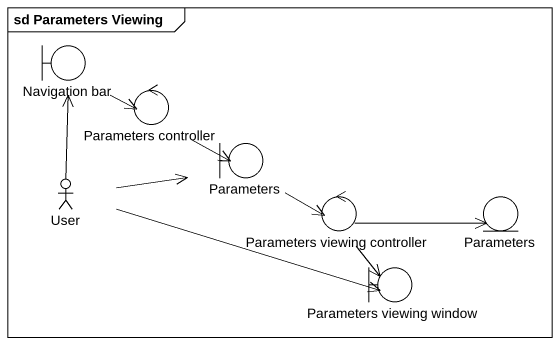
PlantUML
@startuml
mainframe sd Parameters Viewing
boundary "Navigation bar" as Navigation_bar
control "Parameters controller" as Parameters_controller
boundary Parameters
actor User
control "Parameters viewing controller" as Parameters_viewing
entity "Parameters" as Parameters_2
boundary "Parameters viewing window" as Parameters_viewing_window
Navigation_bar -right-> Parameters_controller
Parameters_controller -right-> Parameters
Parameters -right-> Parameters_viewing
User -up-> Navigation_bar
User -right-> Parameters
User -right-> Parameters_viewing_window
Parameters_viewing -right-> Parameters_2
Parameters_viewing --> Parameters_viewing_window
@enduml
